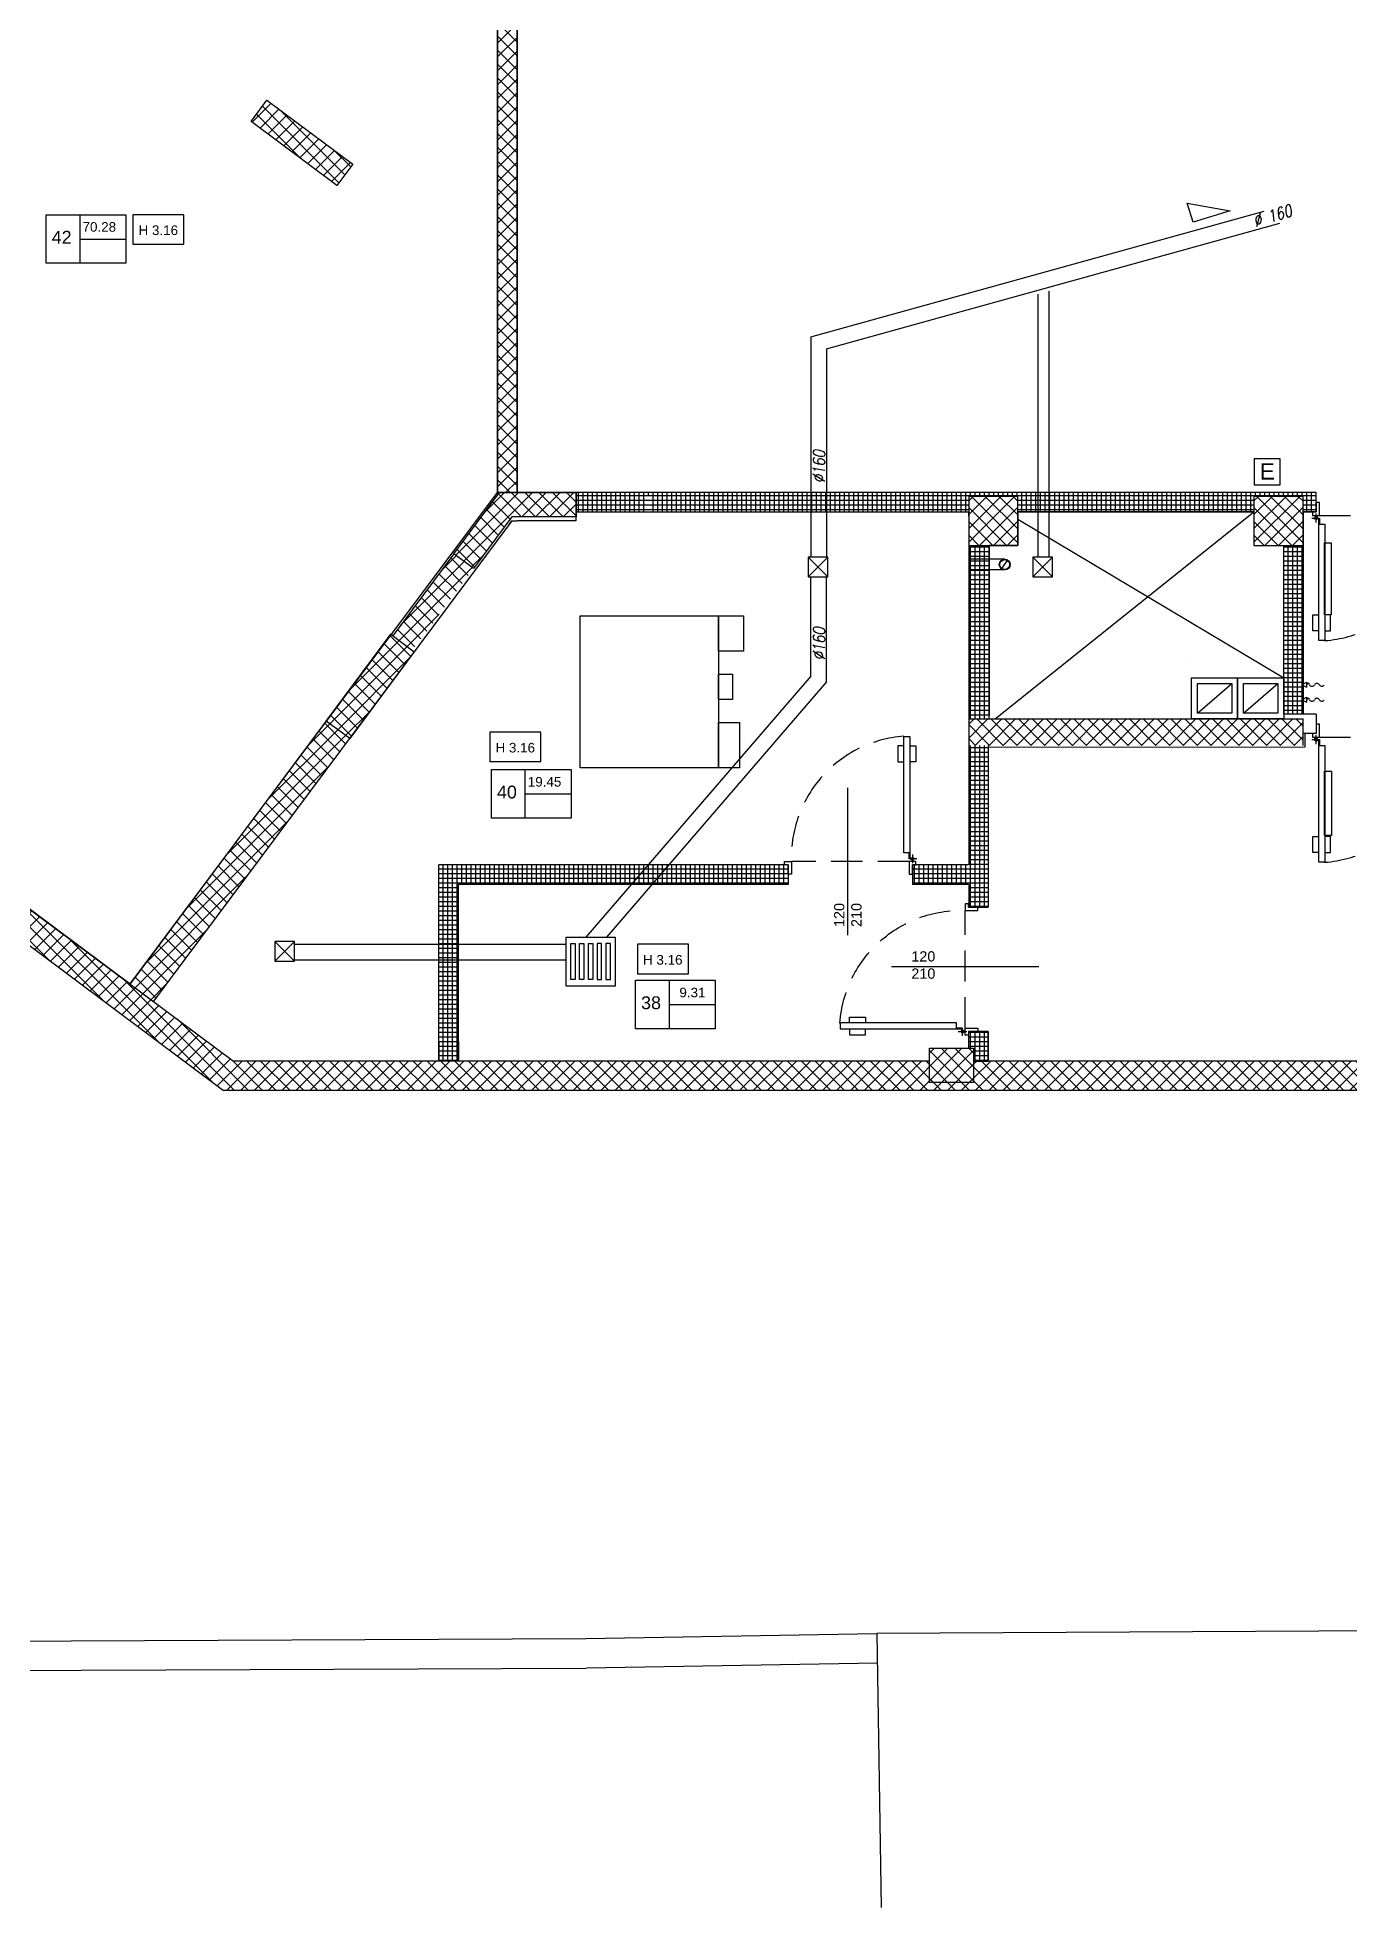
# Model space of a CAD drawing. Header units: millimetres. Extents: x 24747 to 137666, y -34589 to 43444.
# Drawn here: x 115323 to 116662, y 35857 to 37765 of the extents above; entities that cross this region are included whole.
import ezdxf
from ezdxf.enums import TextEntityAlignment as Align

# ---------------------------------------------------------------- set-up
doc = ezdxf.new("R2010")
doc.units = ezdxf.units.MM
doc.header["$LTSCALE"] = 10
for name, pattern in [('ACAD_ISO02W100', [15, 12, -3]), ('CONTINOUS', [0]), ('HIDDEN2', [4.7625, 3.175, -1.5875])]:
    doc.linetypes.add(name, pattern=pattern)
for name, color, linetype in [('EPC INTERRATO DEFINITIVO PILASTRI', 5, 'Continuous'), ('MR_MURATURA REI 120', 41, 'Continuous'), ('MR_MURATURA REI 180', 150, 'Continuous'), ('VVF-SIMBOLI', 1, 'Continuous'), ('X_cavedi', 20, 'Continuous'), ('X_LINEE SCARICO', 1, 'Continuous'), ('X_MURI', 3, 'Continuous'), ('X_Numerazione camere', 8, 'Continuous'), ('X_quote serramenti interni', 251, 'CONTINOUS'), ('X_rilievo', 8, 'Continuous'), ('X_Serramenti Int', 1, 'Continuous')]:
    doc.layers.add(name, color=color, linetype=linetype)
doc.layers.add('EPC RETINI PIANO INTERRATO DEFINITIVO', color=4, linetype='Continuous', lineweight=0)
doc.layers.add('EPC RETINI PIANO TERRENO DEFINITIVO', color=4, linetype='Continuous', lineweight=0)
doc.styles.add('ARIAL', font='arial.ttf')
doc.styles.add('nomi', font='arial.ttf')
doc.styles.add('testo indicazioni', font='romans.shx', dxfattribs={"width": 0.8, "oblique": 10, "height": 17.5})
pattern_1 = [(45, (115279.709, -15009.218), (-7.0710678, 7.0710678), []), (135, (115279.709, -15009.218), (-7.0710678, -7.0710678), [])]
pattern_2 = [(180, (115279.709, -15009.2183), (-6e-16, -4.7625), []), (270, (115279.709, -15009.2183), (4.7625, -9e-16), [])]
pattern_3 = [(180, (115279.709, -15009.2183), (-6e-16, -4.7625), []), (270, (115279.709, -15009.2183), (4.7625, -9e-16), [])]

# ---------------------------------------------------------------- blocks, each defined once
blk = doc.blocks.new('porta 120 metallica')
blk.add_line((66, 71.6), (66, -78.7))
at = {"linetype": 'ByBlock'}
for p, q in [((-4.4, -6.2), (3.4, -6.2)), ((0.1, -10.8), (0.1, -1.7))]:
    blk.add_line(p, q, dxfattribs=at)
at = {"color": 5, "linetype": 'HIDDEN2'}
blk.add_line((3.5, -3.5), (123.5, -3.5), dxfattribs=at)
at = {"linetype": 'ByBlock'}
for points in [[(-3.5, 0), (-3.5, -3.5), (3.5, -3.5), (3.5, 9.5), (0, 9.5), (0, 0)], [(123.5, -3.5), (123.5, 9.5), (127, 9.5), (127, 0), (130.5, 0), (130.5, -3.5)], [(8.8, -12.3), (8.8, -131.2), (3.5, -131.2), (3.5, -131.2), (2.8, -131.2), (2.8, -6.2), (3.5, -6.2), (3.5, -12.3)]]:
    blk.add_lwpolyline(points, close=True, dxfattribs=at)
for points in [[(2.8, -121.4), (-3.3, -121.4), (-3.3, -105.1), (2.8, -105.1)], [(8.8, -121.4), (14.9, -121.4), (14.9, -105.1), (8.8, -105.1)]]:
    blk.add_lwpolyline(points, dxfattribs=at)
blk.add_circle((0.1, -6.2), 1.51, dxfattribs=at)
at = {"color": 5, "linetype": 'HIDDEN2'}
blk.add_arc((0, -8), 123.6, 274.0732, 2.0664, dxfattribs=at)
blk = doc.blocks.new('Estintore')
at = {"layer": 'VVF-SIMBOLI', "color": 1}
blk.add_lwpolyline([(-0.531, -0.531), (0, -0.531), (0, 0), (-0.531, 0)], close=True, dxfattribs=at)
at = {"layer": 'VVF-SIMBOLI', "color": 1, "style": 'ARIAL'}
blk.add_text('E', height=0.332, dxfattribs=at).set_placement((-0.266, -0.421), align=Align.CENTER)

msp = doc.modelspace()

# ---------------------------------------------------------------- hatches: boundary and pattern name
at = {"layer": 'EPC RETINI PIANO INTERRATO DEFINITIVO', "ltscale": 0.01}
h = msp.add_hatch(dxfattribs=at)
h.set_pattern_fill('_USER', color=256, scale=10, angle=45, style=0, double=1, pattern_type=0)
h.set_pattern_definition(pattern_1)
h.paths.add_polyline_path([(116278.11592, 36690.28742), (116278.11592, 36720.28742), (117838.39699, 36720.28743), (117838.39699, 37932.32526), (118062.23542, 37932.32526), (118062.23542, 39068.33103), (117838.39699, 39068.33103), (117838.39699, 39418.32073), (117868.39699, 39418.32073), (117868.39699, 39098.33103), (118092.23542, 39098.33103), (118092.23542, 37902.32526), (117868.39699, 37902.32526), (117868.39699, 36690.28743)])
h = msp.add_hatch(dxfattribs=at)
h.set_pattern_fill('_USER', color=256, scale=10, angle=45, style=0, double=1, pattern_type=0)
h.set_pattern_definition(pattern_1)
h.paths.add_polyline_path([(114971.58762, 37547.81348), (114754.27011, 37256.70066), (115513.02237, 36690.28743), (116277.55545, 36690.28743), (116289.05115, 36690.28743), (116278.11592, 36690.28743), (116278.11592, 36733.30574), (116233.11768, 36733.21916), (116233.11768, 36720.28742), (115522.98506, 36720.28742), (115305.68926, 36882.4948), (114796.25656, 37262.79471), (114995.66598, 37529.83893)])
at = {"layer": 'EPC RETINI PIANO INTERRATO DEFINITIVO'}
h = msp.add_hatch(dxfattribs=at)
h.set_pattern_fill('_USER', color=256, scale=10, angle=45, style=0, double=1, pattern_type=0)
h.set_pattern_definition(pattern_1)
h.paths.add_polyline_path([(116273.12469, 37246.3036), (116323.12469, 37246.3036), (116323.12469, 37296.3036), (116273.12469, 37296.3036)])
h = msp.add_hatch(dxfattribs=at)
h.set_pattern_fill('_USER', color=256, scale=10, angle=45, style=0, double=1, pattern_type=0)
h.set_pattern_definition([(45, (115570.709, -15009.218), (-7.0710678, 7.0710678), []), (135, (115570.709, -15009.218), (-7.0710678, -7.0710678), [])])
h.paths.add_polyline_path([(116564.12469, 37246.3036), (116614.12469, 37246.3036), (116614.12469, 37296.3036), (116564.12469, 37296.3036)])
h = msp.add_hatch(dxfattribs=at)
h.set_pattern_fill('_USER', color=256, scale=10, angle=45, style=0, double=1, pattern_type=0)
h.set_pattern_definition(pattern_1)
h.paths.add_polyline_path([(115767.98221, 37222.84523), (115747.94132, 37237.79016), (115685.54842, 37154.2075), (115705.582, 37139.2528)])
h = msp.add_hatch(dxfattribs=at)
h.set_pattern_fill('_USER', color=256, scale=10, angle=45, style=0, double=1, pattern_type=0)
h.set_pattern_definition([(45, (157624.513, 6389.374), (-7.0710678, 7.0710678), []), (135, (157624.513, 6389.374), (-7.0710678, -7.0710678), [])])
h.paths.add_polyline_path([(116614.12469, 37069.3036), (116392.12469, 37069.3036), (116392.12469, 37042.3036), (116614.12469, 37042.3036)])
h.paths.add_polyline_path([(116392.12469, 37069.3036), (116382.12469, 37069.3036), (116382.12469, 37042.3036), (116392.12469, 37042.3036)])
h.paths.add_polyline_path([(116382.12469, 37069.3036), (116273.12469, 37069.3036), (116273.12469, 37042.3036), (116382.12469, 37042.3036)])
at = {"layer": 'EPC RETINI PIANO TERRENO DEFINITIVO'}
h = msp.add_hatch(dxfattribs=at)
h.set_pattern_fill('_USER', color=256, scale=10, angle=45, style=0, double=1, pattern_type=0)
h.set_pattern_definition(pattern_1)
h.paths.add_polyline_path([(115812.40081, 37891.64993), (115792.42419, 37891.64993), (115792.42419, 37300.29602), (115812.40081, 37300.29602)])
h = msp.add_hatch(dxfattribs=at)
h.set_pattern_fill('_USER', color=256, scale=10, angle=45, style=0, double=1, pattern_type=0)
h.set_pattern_definition(pattern_1)
h.paths.add_polyline_path([(115541.09525, 37678.82142), (115628.67376, 37613.5122), (115644.83963, 37635.19034), (115557.26111, 37700.49956)])
h = msp.add_hatch(dxfattribs=at)
h.set_pattern_fill('_USER', color=256, scale=10, angle=45, style=0, double=1, pattern_type=0)
h.set_pattern_definition([(45, (115279.709, -1813.527), (-7.0710678, 7.0710678), []), (135, (115279.709, -1813.527), (-7.0710678, -7.0710678), [])])
h.paths.add_polyline_path([(115747.94132, 37237.79016), (115767.98221, 37222.84523), (115807.15324, 37275.3729), (115872.66865, 37275.36785), (115872.66865, 37300.36785), (115794.61822, 37300.36785)])
h = msp.add_hatch(dxfattribs=at)
h.set_pattern_fill('_USER', color=256, scale=10, angle=45, style=0, double=1, pattern_type=0)
h.set_pattern_definition(pattern_1)
h.paths.add_polyline_path([(115683.54464, 37155.70329), (115707.53432, 37137.79543), (115641.65922, 37049.19172), (115617.53972, 37067.13769)])
h = msp.add_hatch(dxfattribs=at)
h.set_pattern_fill('_USER', color=256, scale=10, angle=45, style=0, double=1, pattern_type=0)
h.set_pattern_definition(pattern_1)
h.paths.add_polyline_path([(115641.65922, 37049.19172), (115617.53972, 37067.13769), (115417.64669, 36798.92061), (115441.39787, 36781.19475)])
at = {"layer": 'MR_MURATURA REI 180'}
h = msp.add_hatch(dxfattribs=at)
h.set_pattern_fill('NET', color=5, scale=1.5, angle=180, style=0)
h.set_pattern_definition(pattern_2)
h.paths.add_polyline_path([(115946.33612, 37300.29549), (115872.66865, 37300.28357), (115872.66865, 37280.32763), (115946.33612, 37280.3378)])
h = msp.add_hatch(dxfattribs=at)
h.set_pattern_fill('NET', color=5, scale=1.5, angle=180, style=0)
h.set_pattern_definition(pattern_3)
h.paths.add_polyline_path([(115946.45922, 37300.29916), (115946.47505, 37280.34323), (116273.12469, 37280.38288), (116273.12469, 37296.3036), (116323.12469, 37296.3036), (116323.12469, 37280.38895), (116564.12469, 37280.41821), (116564.12469, 37296.3036), (116614.12469, 37296.3036), (116614.12469, 37280.42428), (116627.42897, 37280.42589), (116627.42897, 37300.40568)])
h = msp.add_hatch(dxfattribs=at)
h.set_pattern_fill('NET', color=5, scale=1.5, angle=180, style=0)
h.set_pattern_definition(pattern_3)
h.paths.add_polyline_path([(116614.12469, 37280.42161), (116614.12469, 37246.3036), (116594.45356, 37246.3036), (116594.44563, 37074.27128), (116614.44008, 37074.27128), (116614.41283, 37280.42161)])
h = msp.add_hatch(dxfattribs=at)
h.set_pattern_fill('NET', color=5, scale=1.5, angle=180, style=0)
h.set_pattern_definition(pattern_3)
h.paths.add_polyline_path([(116294.1214, 37246.3036), (116273.12469, 37246.3036), (116273.12469, 37069.3036), (116294.1214, 37069.3036)])
h = msp.add_hatch(dxfattribs=at)
h.set_pattern_fill('NET', color=5, scale=1.5, angle=180, style=0)
h.set_pattern_definition([(180, (115279.709, -15009.2183), (-6e-16, -4.7625), []), (270, (115279.709, -15009.2183), (4.7625, -9e-16), [])])
h.paths.add_polyline_path([(116293.10623, 36877.28796), (116273.11676, 36877.28743), (116273.12469, 37042.30362), (116293.08254, 37042.3036)])
h = msp.add_hatch(dxfattribs=at)
h.set_pattern_fill('NET', color=5, scale=1.5, angle=180, style=0)
h.set_pattern_definition(pattern_2)
edge = h.paths.add_edge_path()
edge.add_line((116088.83009, 36900.28743), (116088.83009, 36920.28743))
h.paths.add_polyline_path([(115732.75338, 36920.28743), (115732.75338, 36720.28743), (115752.75338, 36720.28742), (115752.75338, 36900.28743), (116088.83009, 36900.28743), (116088.83009, 36920.28743)])
h = msp.add_hatch(dxfattribs=at)
h.set_pattern_fill('NET', color=5, scale=1.5, angle=180, style=0)
h.set_pattern_definition(pattern_3)
h.paths.add_polyline_path([(116215.83009, 36920.28743), (116273.11866, 36920.28489), (116273.05115, 36900.28743), (116215.83009, 36900.28743)])
h = msp.add_hatch(dxfattribs=at)
h.set_pattern_fill('NET', color=5, scale=1.5, angle=180, style=0)
h.set_pattern_definition(pattern_3)
h.paths.add_polyline_path([(116293.00885, 36750.2874), (116273.05115, 36750.2874), (116273.05115, 36733.30574), (116278.11592, 36733.30574), (116278.11592, 36720.28742), (116293.00885, 36720.28742)])

# ---------------------------------------------------------------- linework, layer by layer
at = {"layer": 'EPC INTERRATO DEFINITIVO PILASTRI'}
msp.add_line((116273.12469, 37069.3036, 0), (116273.12469, 37042.3036, 0), dxfattribs=at)
at = {"layer": 'EPC INTERRATO DEFINITIVO PILASTRI', "elevation": 0}
for points in [[(115872.66865, 37300.36785), (115872.66865, 37275.36785), (115807.15324, 37275.3729), (115767.98221, 37222.84523), (115747.94132, 37237.79016), (115794.61822, 37300.36785)], [(116273.12469, 37246.3036), (116323.12469, 37246.3036), (116323.12469, 37296.3036), (116273.12469, 37296.3036)], [(116564.12469, 37246.3036), (116614.12469, 37246.3036), (116614.12469, 37296.3036), (116564.12469, 37296.3036)], [(115683.54464, 37155.70329), (115707.53432, 37137.79543), (115641.65922, 37049.19172), (115617.53972, 37067.13769)]]:
    msp.add_lwpolyline(points, close=True, dxfattribs=at)
for points in [[(116273.12469, 37276.28959), (116273.12469, 37276.28959), (116273.12469, 37069.3036), (116294.12172, 37069.3036), (116294.12172, 37246.3036)], [(116278.11592, 36733.30574), (116278.11592, 36698.30574), (116233.11768, 36698.30574), (116233.11768, 36733.30574), (116278.11592, 36733.30574)]]:
    msp.add_lwpolyline(points, dxfattribs=at)
at = {"layer": 'EPC RETINI PIANO TERRENO DEFINITIVO', "elevation": 0}
msp.add_lwpolyline([(115557.26111, 37700.49956), (115644.83963, 37635.19034), (115628.67376, 37613.5122), (115541.09525, 37678.82142)], close=True, dxfattribs=at)
at = {"layer": 'MR_MURATURA REI 120', "elevation": 0}
msp.add_lwpolyline([(116273.12469, 37276.28959), (116273.12469, 37280.38287)], dxfattribs=at)
at = {"layer": 'MR_MURATURA REI 180', "color": 5, "elevation": 0}
for points in [[(116627.42897, 37280.42589), (116627.42897, 37280.42589), (116627.42897, 37300.40568), (115872.66865, 37300.28357)], [(115872.68448, 37280.32764), (116273.12469, 37280.38288)], [(116323.12469, 37280.38895), (116564.12469, 37280.41821)], [(116614.12469, 37280.42428), (116627.42897, 37280.42589)], [(116614.12469, 37280.42161), (116614.41283, 37280.42161), (116614.44008, 37074.27128)], [(116614.44008, 37074.27128), (116614.44008, 37074.27128), (116594.44563, 37074.27128), (116594.45356, 37246.3036)], [(116293.00885, 36750.2874), (116273.05115, 36750.2874), (116273.05115, 36733.30574), (116278.11592, 36733.30574), (116278.11592, 36720.28742), (116293.00885, 36720.28742), (116293.0089, 36750.2874)]]:
    msp.add_lwpolyline(points, dxfattribs=at)
at = {"layer": 'VVF-SIMBOLI'}
for p, q in [((116612.79825, 37104.13458, 0), (116617.79825, 37106.63458, 0)), ((116612.79825, 37104.13458, 0), (116617.79825, 37101.63458, 0)), ((116612.79825, 37088.85387, 0), (116617.79825, 37091.35387, 0)), ((116617.79825, 37106.63458, 0), (116617.79825, 37101.63458, 0)), ((116617.79825, 37091.35387, 0), (116617.79825, 37086.35387, 0)), ((116612.79825, 37088.85387, 0), (116617.79825, 37086.35387, 0))]:
    msp.add_line(p, q, dxfattribs=at)
for centre, radius, start, end in [((116619.29825, 37104.13458, 0), 1.5, 0, 180), ((116619.29825, 37088.85387, 0), 1.5, 0, 180), ((116623.29825, 37105.46791, 0), 2.83333, 208.07248694, 331.92751307), ((116628.29825, 37102.80125, 0), 2.83333, 28.07248694, 151.92751307), ((116628.29825, 37087.52054, 0), 2.83333, 28.07248694, 151.92751307), ((116633.29825, 37105.46791, 0), 2.83333, 208.07248694, 331.92751307), ((116623.29825, 37090.1872, 0), 2.83333, 208.07248694, 331.92751307), ((116633.29825, 37090.1872, 0), 2.83333, 208.07248694, 331.92751307)]:
    msp.add_arc(centre, radius, start, end, dxfattribs=at)
at = {"layer": 'X_cavedi', "ltscale": 10}
msp.add_line((116300.12469, 37069.3036, 0), (116564.12469, 37280.41838, 0), dxfattribs=at)
at = {"layer": 'X_cavedi', "ltscale": 30}
for p, q in [((116323.12469, 37272.90063, 0), (116594.44563, 37111.3036, 0)), ((116309.83758, 37232.25049, 0), (116273.12469, 37232.25049, 0)), ((116309.83758, 37221.25049, 0), (116273.12469, 37221.25049, 0)), ((116499.42947, 37132.35456, 0), (116499.42407, 37132.35456, 0)), ((116499.43486, 37132.28748, 0), (116499.42947, 37132.28748, 0)), ((116506.44563, 37075.3036, 0), (116541.44563, 37105.3036, 0)), ((116553.44563, 37075.3036, 0), (116588.44563, 37105.3036, 0))]:
    msp.add_line(p, q, dxfattribs=at)
at = {"layer": 'X_cavedi'}
msp.add_line((116306.84801, 37222.74269, 0), (116312.82715, 37230.75829, 0), dxfattribs=at)
at = {"layer": 'X_cavedi', "ltscale": 30, "elevation": 0}
for points in [[(115876.62956, 37174.33529), (116017.82314, 37174.33529), (116017.82314, 37019.50239), (115876.62956, 37019.50239)], [(116017.82314, 37174.33529), (116043.32867, 37174.33529), (116043.32867, 37138.41656), (116017.82314, 37138.41656)], [(116017.82314, 37115.10714), (116032.28186, 37115.10714), (116032.28186, 37089.25037), (116017.82314, 37089.25037)], [(116506.44563, 37075.3036), (116506.44563, 37105.3036), (116541.44563, 37105.3036), (116541.44563, 37075.3036)], [(116553.44563, 37075.3036), (116553.44563, 37105.3036), (116588.44563, 37105.3036), (116588.44563, 37075.3036)], [(116017.82314, 37065.79522), (116039.35936, 37065.79522), (116039.35936, 37019.51256), (116017.82314, 37019.51256)]]:
    msp.add_lwpolyline(points, close=True, dxfattribs=at)
at = {"layer": 'X_cavedi', "ltscale": 30}
for radius in [5.5, 5]:
    msp.add_circle((116309.83758, 37226.75049, 0), radius, dxfattribs=at)
at = {"layer": 'X_LINEE SCARICO', "linetype": 'ACAD_ISO02W100', "ltscale": 4}
for p, q in [((116111.93144, 37459.05231), (116712.50466, 37625.64327, 0)), ((116127.93144, 37446.88635), (116728.50466, 37613.47732, 0)), ((116502.01189, 37576.01477, 0), (116496.1126, 37595.47272, 0)), ((116496.1126, 37595.47272, 0), (116539.95722, 37587.51908, 0)), ((116539.95722, 37587.51908, 0), (116502.01189, 37576.01477, 0)), ((116344.05171, 37234.33248), (116344.05171, 37502.68419)), ((116355.05171, 37234.33248), (116355.05171, 37505.73544)), ((116111.93144, 37459.05231), (116111.93144, 37234.33248)), ((116127.93144, 37446.88635), (116127.93144, 37234.33248)), ((116109.29371, 37234.33248), (116129.29371, 37214.33248)), ((116129.29371, 37234.33248), (116109.29371, 37214.33248)), ((116338.5996, 37234.33248), (116358.5996, 37214.33248)), ((116358.5996, 37234.33248), (116338.5996, 37214.33248)), ((116111.93144, 37112.97375), (116111.93144, 37214.33248)), ((116127.93144, 37107.0305), (116127.93144, 37214.33248)), ((116111.93144, 37112.97375), (115882.53942, 36846.80125, 0)), ((116127.93144, 37107.0305), (115903.66141, 36846.80125, 0)), ((115565.34167, 36842.19743), (115585.34167, 36822.19743)), ((115585.34167, 36842.19743), (115565.34167, 36822.19743)), ((115585.60166, 36839.60209), (115862.34945, 36839.60209)), ((115585.60166, 36823.60209), (115862.34945, 36823.60209))]:
    msp.add_line(p, q, dxfattribs=at)
for points in [[(116109.29371, 37214.33248), (116129.29371, 37214.33248), (116129.29371, 37234.33248), (116109.29371, 37234.33248)], [(116338.5996, 37214.33248), (116358.5996, 37214.33248), (116358.5996, 37234.33248), (116338.5996, 37234.33248)], [(115565.34167, 36822.19743), (115585.34167, 36822.19743), (115585.34167, 36842.19743), (115565.34167, 36842.19743)], [(115912.34945, 36796.80125), (115862.34945, 36796.80125), (115862.34945, 36846.80125), (115912.34945, 36846.80125)], [(115912.34945, 36796.80125), (115862.34945, 36796.80125), (115862.34945, 36846.80125), (115912.34945, 36846.80125)], [(115871.59945, 36803.30125), (115867.09945, 36803.30125), (115867.09945, 36840.30125), (115871.59945, 36840.30125)], [(115871.59945, 36803.30125), (115867.09945, 36803.30125), (115867.09945, 36840.30125), (115871.59945, 36840.30125)], [(115880.59945, 36803.30125), (115876.09945, 36803.30125), (115876.09945, 36840.30125), (115880.59945, 36840.30125)], [(115880.59945, 36803.30125), (115876.09945, 36803.30125), (115876.09945, 36840.30125), (115880.59945, 36840.30125)], [(115889.59945, 36803.30125), (115885.09945, 36803.30125), (115885.09945, 36840.30125), (115889.59945, 36840.30125)], [(115889.59945, 36803.30125), (115885.09945, 36803.30125), (115885.09945, 36840.30125), (115889.59945, 36840.30125)], [(115894.09945, 36803.30125), (115898.59945, 36803.30125), (115898.59945, 36840.30125), (115894.09945, 36840.30125)], [(115894.09945, 36803.30125), (115898.59945, 36803.30125), (115898.59945, 36840.30125), (115894.09945, 36840.30125)], [(115903.09945, 36803.30125), (115907.59945, 36803.30125), (115907.59945, 36840.30125), (115903.09945, 36840.30125)], [(115903.09945, 36803.30125), (115907.59945, 36803.30125), (115907.59945, 36840.30125), (115903.09945, 36840.30125)]]:
    msp.add_lwpolyline(points, close=True, dxfattribs=at)
at = {"layer": 'X_MURI', "ltscale": 30}
for p, q in [((115812.45629, 37344.94091, 0), (115812.42419, 37911.64993, 0)), ((115792.42419, 37300.29602, 0), (115792.42419, 37344.94419, 0)), ((115812.48536, 37344.94419), (115812.52078, 37300.29916, 0)), ((115872.66476, 37300.28743, 0), (115792.42419, 37300.29602, 0)), ((116627.42897, 37280.42589, 0), (116627.42897, 37300.40568, 0)), ((116273.12469, 37280.28735, 0), (116273.12469, 36920.28743, 0)), ((116564.12469, 37280.41838, 0), (116323.12469, 37280.39054, 0)), ((116627.42897, 37280.42589, 0), (116614.43485, 37280.42407, 0)), ((116594.44563, 37111.3036, 0), (116594.44563, 37075.3198, 0)), ((116273.12469, 37069.3036, 0), (116614.12469, 37069.3036, 0)), ((116614.12469, 37042.3036, 0), (116614.12469, 37069.3036, 0)), ((116293.08293, 37042.3036, 0), (116293.10607, 36877.2877, 0)), ((116088.83009, 36920.28743, 0), (115732.75338, 36920.28743, 0)), ((116088.83009, 36920.28743, 0), (116088.83009, 36900.28743, 0)), ((116215.83009, 36920.28743, 0), (116215.83009, 36900.28743, 0)), ((116273.11676, 36900.28742, 0), (116273.11676, 36877.28742, 0)), ((116273.05115, 36877.28743, 0), (116293.10607, 36877.2877, 0)), ((116273.05115, 36750.28743, 0), (116273.05115, 36733.30574, 0)), ((116273.05115, 36750.28743, 0), (116293.00885, 36750.2874, 0)), ((116293.00885, 36750.2874, 0), (116293.00885, 36720.2874, 0)), ((115732.75338, 36740.28743, 0), (115732.75338, 36720.28743, 0)), ((115752.75338, 36740.28743, 0), (115752.75338, 36720.28743, 0)), ((115752.75338, 36720.28743, 0), (115732.75338, 36720.28743, 0)), ((117493.49211, 36720.28743, 0), (116293.00885, 36720.2874, 0)), ((117493.49211, 36690.28743, 0), (115513.02237, 36690.28743, 0))]:
    msp.add_line(p, q, dxfattribs=at)
at = {"layer": 'X_MURI'}
for p, q in [((115792.42419, 37344.94419, 0), (115792.44259, 37891.64993, 0)), ((115792.42419, 37344.94419, 0), (115792.42419, 37891.64993, 0)), ((115872.66476, 37271.27128, 0), (115872.66165, 37300.28762, 0)), ((116627.42897, 37300.40568, 0), (115872.66865, 37300.28743, 0)), ((116564.12469, 37280.41822, 0), (116323.12469, 37280.38905, 0)), ((114754.27011, 37256.70066, 0), (115513.02238, 36690.28742, 0)), ((116294.12172, 37246.3036, 0), (116294.12174, 37072.8376, 0)), ((116594.44563, 37111.3036, 0), (116594.45322, 37246.3036, 0)), ((115305.68926, 36882.4948, 0), (115522.98506, 36720.28742, 0)), ((116233.11768, 36720.28742, 0), (115522.98506, 36720.28742, 0)), ((117628.49252, 36720.28742, 0), (116278.11592, 36720.28742, 0)), ((117658.49252, 36690.28742, 0), (115513.02238, 36690.28742, 0))]:
    msp.add_line(p, q, dxfattribs=at)
at = {"layer": 'X_MURI', "ltscale": 4}
for p, q in [((116273.05114, 37280.38287, 0), (115872.66865, 37280.32763, 0)), ((116273.12469, 37280.38287, 0), (116273.12469, 37246.3036, 0)), ((115807.14935, 37271.27128, 0), (115441.39597, 36781.1922, 0)), ((115803.8333, 37266.87972, 0), (115807.14935, 37271.27128, 0)), ((115807.14935, 37271.27128, 0), (115812.66476, 37271.27128, 0)), ((115872.66476, 37271.27128, 0), (115812.66476, 37271.27128, 0)), ((115747.94132, 37237.79016, 0), (115685.54842, 37154.2075, 0)), ((115732.75338, 36720.28743, 0), (115732.75338, 36920.28743, 0)), ((116083.83009, 36920.28743, 0), (115752.75338, 36920.28743, 0)), ((116273.05115, 36920.28743, 0), (116215.83009, 36920.28743, 0)), ((115732.75338, 36720.28743, 0), (115732.75338, 36900.28743, 0)), ((116083.83009, 36900.28743, 0), (115752.75338, 36900.28743, 0)), ((116088.83009, 36900.28743, 0), (115752.75338, 36900.28743, 0)), ((115752.75338, 36720.28743, 0), (115752.75338, 36900.28743, 0)), ((116273.05115, 36900.28743, 0), (116215.83009, 36900.28743, 0)), ((116273.05115, 36900.28743, 0), (116215.83009, 36900.28743, 0)), ((115732.75338, 36740.28743, 0), (115732.75338, 36720.28743, 0)), ((115732.75338, 36720.28743, 0), (115522.98505, 36720.28743, 0))]:
    msp.add_line(p, q, dxfattribs=at)
at = {"layer": 'X_MURI', "ltscale": 10}
for p, q in [((116614.43486, 37074.24888, 0), (116614.43485, 37280.42407, 0)), ((116627.42897, 37074.24888, 0), (116614.43486, 37074.24888, 0))]:
    msp.add_line(p, q, dxfattribs=at)
at = {"layer": 'X_MURI', "elevation": 0}
for points in [[(115812.40081, 37911.64993), (115812.42419, 37911.64993), (115812.53306, 37300.29387)], [(115792.42419, 37891.64993), (115265.70085, 37891.64994), (114796.25656, 37262.79471), (115417.64669, 36798.92061), (115792.42419, 37300.29602), (115792.42394, 37891.64993)], [(115872.66865, 37280.28735), (115872.66865, 37300.28743), (115792.42419, 37300.29602), (115792.44259, 37891.64993), (115812.40081, 37891.64994)], [(116323.12648, 37280.38895), (116323.12469, 37246.3036), (116294.12172, 37246.3036)], [(116564.12469, 37280.41821), (116564.12469, 37246.3036), (116594.45356, 37246.30221)], [(115685.54842, 37154.2075), (115683.54464, 37155.70329), (115417.64669, 36798.92061)]]:
    msp.add_lwpolyline(points, dxfattribs=at)
for points in [[(115812.40081, 37891.64993), (115792.42419, 37891.64993), (115792.42419, 37300.29602), (115812.40081, 37300.29602)], [(115557.26111, 37700.49956), (115644.83963, 37635.19034), (115628.67376, 37613.5122), (115541.09525, 37678.82142)]]:
    msp.add_lwpolyline(points, close=True, dxfattribs=at)
at = {"layer": 'X_MURI', "ltscale": 30}
msp.add_lwpolyline([(115812.52078, 37300.29387), (115812.48536, 37344.94419)], dxfattribs=at)
at = {"layer": 'X_MURI', "ltscale": 4, "elevation": 0}
for points in [[(116273.12469, 37280.28735), (116273.12469, 37042.30362)], [(116627.42897, 37074.24888), (116627.42897, 37054.33363), (116614.12469, 37054.33361)], [(116233.11768, 36720.28743), (115752.75338, 36720.28743)]]:
    msp.add_lwpolyline(points, dxfattribs=at)
at = {"layer": 'X_MURI', "ltscale": 10, "elevation": 0}
for points in [[(116500.44563, 37069.3036), (116500.44563, 37111.3036), (116547.44563, 37111.3036), (116547.44563, 37069.3036)], [(116547.44563, 37069.3036), (116547.44563, 37111.3036), (116594.44563, 37111.3036), (116594.44563, 37069.3036)]]:
    msp.add_lwpolyline(points, close=True, dxfattribs=at)
msp.add_lwpolyline([(116500.44563, 37069.3036), (116500.44563, 37111.3036), (116594.44563, 37111.3036)], dxfattribs=at)
at = {"layer": 'X_MURI', "ltscale": 30, "elevation": 0}
for points in [[(116616.12469, 37054.33389), (116616.12665, 37040.30389), (116293.08321, 37040.25857)], [(116233.11768, 36720.28742), (116233.11768, 36733.30574), (116273.05115, 36733.30574)]]:
    msp.add_lwpolyline(points, dxfattribs=at)
at = {"layer": 'X_MURI', "ltscale": 2, "elevation": 0}
msp.add_lwpolyline([(117016.4059, 36140.78602), (116179.38928, 36136.17825), (116183.84733, 35856.65446)], dxfattribs=at)
at = {"layer": 'X_Numerazione camere'}
for p, q in [((115366.26487, 37583.62833), (115366.26487, 37534.08739)), ((115366.26487, 37583.62833), (115366.26487, 37534.08739)), ((115366.26487, 37558.85786), (115413.42757, 37558.85786)), ((115366.26487, 37558.85786), (115413.42757, 37558.85786)), ((115820.47206, 37017.57578), (115820.47206, 36968.03484)), ((115820.47206, 37017.57578), (115820.47206, 36968.03484)), ((115820.47206, 36992.80531), (115867.63476, 36992.80531)), ((115820.47206, 36992.80531), (115867.63476, 36992.80531)), ((115967.48661, 36802.60997), (115967.48661, 36753.06903)), ((115967.48661, 36802.60997), (115967.48661, 36753.06903)), ((115967.48661, 36777.8395), (116014.6493, 36777.8395)), ((115967.48661, 36777.8395), (116014.6493, 36777.8395))]:
    msp.add_line(p, q, dxfattribs=at)
for points in [[(115332.05227, 37583.62833), (115413.42757, 37583.62833), (115413.42757, 37534.08739), (115332.05227, 37534.08739)], [(115332.05227, 37583.62833), (115413.42757, 37583.62833), (115413.42757, 37534.08739), (115332.05227, 37534.08739)], [(115420.53677, 37553.61339), (115472.50354, 37553.61339), (115472.50354, 37583.61339), (115420.53677, 37583.61339)], [(115784.68743, 37025.74928), (115836.65421, 37025.74928), (115836.65421, 37055.74928), (115784.68743, 37055.74928)], [(115786.25946, 37017.57578), (115867.63476, 37017.57578), (115867.63476, 36968.03484), (115786.25946, 36968.03484)], [(115786.25946, 37017.57578), (115867.63476, 37017.57578), (115867.63476, 36968.03484), (115786.25946, 36968.03484)], [(115935.14965, 36809.33982), (115987.11643, 36809.33982), (115987.11643, 36839.33982), (115935.14965, 36839.33982)], [(115933.27401, 36802.60997), (116014.6493, 36802.60997), (116014.6493, 36753.06903), (115933.27401, 36753.06903)], [(115933.27401, 36802.60997), (116014.6493, 36802.60997), (116014.6493, 36753.06903), (115933.27401, 36753.06903)]]:
    msp.add_lwpolyline(points, close=True, dxfattribs=at)
at = {"layer": 'X_rilievo'}
for p, q in [((115882.68042, 36131.07782, 0), (116179.38928, 36136.17825, 0)), ((115882.68042, 36131.07782, 0), (116179.38928, 36136.17825, 0)), ((116179.38928, 36136.17825, 0), (116183.84733, 35856.65446, 0)), ((114116.70113, 36123.76377, 0), (115882.68042, 36131.07782, 0)), ((114116.70113, 36123.76377, 0), (115882.68042, 36131.07782, 0)), ((114116.82538, 36093.76402, 0), (115882.80467, 36101.07807, 0)), ((114116.82538, 36093.76402, 0), (115882.80467, 36101.07807, 0)), ((115883.19605, 36101.08225, 0), (116179.9049, 36106.18268, 0)), ((115883.19605, 36101.08225, 0), (116179.9049, 36106.18268, 0))]:
    msp.add_line(p, q, dxfattribs=at)
at = {"layer": 'X_Serramenti Int', "elevation": 0}
for points in [[(116636.20771, 37248.75167), (116642.86808, 37248.75167), (116642.86808, 37175.37225), (116636.20771, 37175.37225)], [(116636.20771, 37015.86205), (116643.08411, 37015.86205), (116643.08411, 36950.23831), (116636.20771, 36950.23831)]]:
    msp.add_lwpolyline(points, close=True, dxfattribs=at)

# ---------------------------------------------------------------- block references
at = {"layer": 'VVF-SIMBOLI', "xscale": 50, "yscale": 50, "zscale": 50}
msp.add_blockref('Estintore', (116590.98994, 37334.55125), dxfattribs=at)
at = {"layer": 'X_Serramenti Int'}
for p in [(116627.42897, 37280.42589, 0), (116627.42897, 37054.33363, 0)]:
    msp.add_blockref('porta 120 metallica', p, dxfattribs=at)
at = {"layer": 'X_Serramenti Int', "rotation": 180}
msp.add_blockref('porta 120 metallica', (116215.83009, 36920.28743, 0), dxfattribs=at)
at = {"layer": 'X_Serramenti Int', "xscale": -1, "rotation": 270}
msp.add_blockref('porta 120 metallica', (116273.05115, 36750.28743, 0), dxfattribs=at)

# ---------------------------------------------------------------- texts
at = {"layer": 'X_LINEE SCARICO', "char_height": 12.25, "width": 163.1593674, "attachment_point": 9, "style": 'testo indicazioni'}
for s, insert, rotation in [('{\\Fromans|c238;%%C }160', (116604.13846, 37582.65273, 0), 16.717237), ('{\\Fromans|c238;%%C}160', (116126.65852, 37343.50091, 0), 89.54786074), ('{\\Fromans|c238;%%C}160', (116126.65852, 37162.74849, 0), 89.54786074)]:
    msp.add_mtext(s, dxfattribs=dict(at, insert=insert, rotation=rotation))
at = {"layer": 'X_Numerazione camere', "color": 1, "char_height": 8.1648, "width": 81.6492608, "attachment_point": 6, "rotation": 359.95576257, "style": 'nomi'}
for s, insert in [('{\\H1.6x;42}', (115357.99449, 37560.65412)), ('{\\H1.6x;40}', (115812.20169, 36994.60156)), ('{\\fArial|b0|i0|c238|p34;\\H1.6x;3\\fArial|b0|i0|c0|p34;8}', (115959.21623, 36779.63575))]:
    msp.add_mtext(s, dxfattribs=dict(at, insert=insert))
at = {"layer": 'X_Numerazione camere', "char_height": 8.1648, "width": 81.6492608, "attachment_point": 6, "rotation": 359.95576257, "style": 'nomi'}
for s, insert in [('{\\H1.2x;70.28}', (115403.37996, 37571.12615, 0)), ('{\\fArial|b0|i0|c204|p34;\\H1.2x;H \\fArial|b0|i0|c0|p34;3.16}', (115466.58498, 37567.73392, 0)), ('{\\fArial|b0|i0|c204|p34;\\H1.2x;H 3.\\fArial|b0|i0|c0|p34;16\\fArial|b0|i0|c204|p34; }', (115830.73564, 37039.86982, 0)), ('{\\H1.2x;19.45}', (115857.58716, 37005.07359, 0)), ('{\\fArial|b0|i0|c204|p34;\\H1.2x;H 3.\\fArial|b0|i0|c0|p34;16\\fArial|b0|i0|c204|p34; }', (115981.19786, 36823.46035, 0)), ('{\\H1.2x;9.31}', (116004.6017, 36790.10778, 0))]:
    msp.add_mtext(s, dxfattribs=dict(at, insert=insert))
at = {"layer": 'X_quote serramenti interni', "char_height": 10.5, "width": 105, "attachment_point": 6, "style": 'nomi'}
for insert, rotation in [((116149.75944, 36962.04461, 0), 90.04793015), ((116319.60701, 36818.25601, 0), 0.04793015)]:
    msp.add_mtext('\\pxql;120\\P210', dxfattribs=dict(at, insert=insert, rotation=rotation))

doc.saveas('drawing.dxf')
